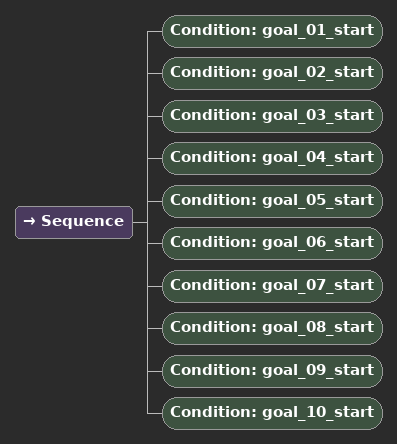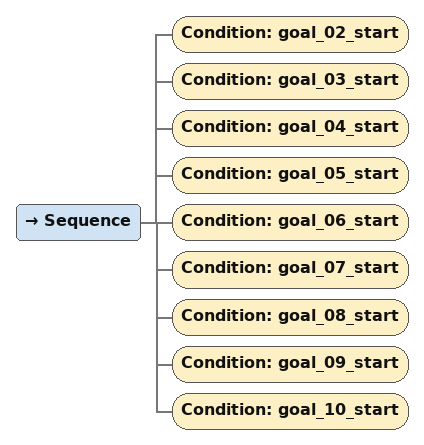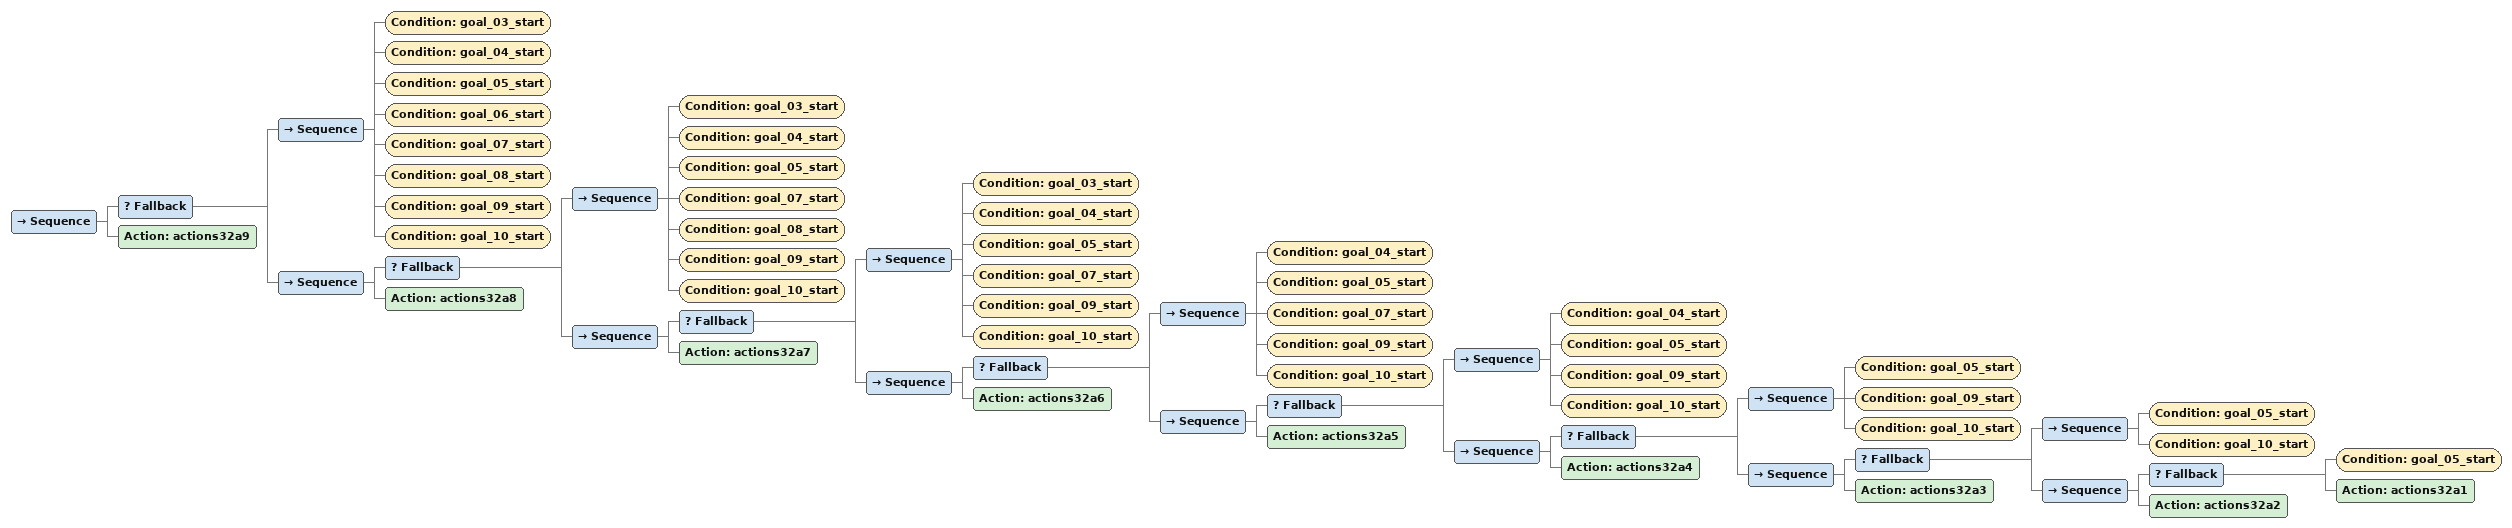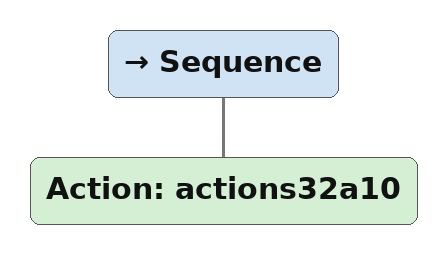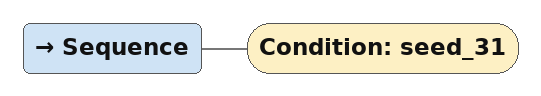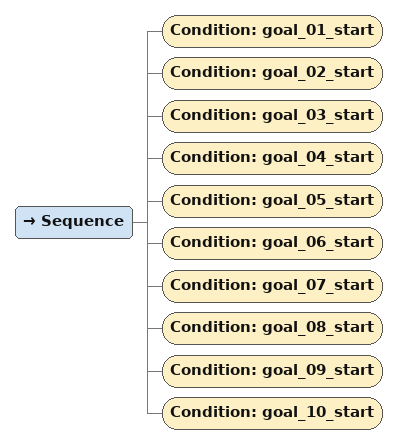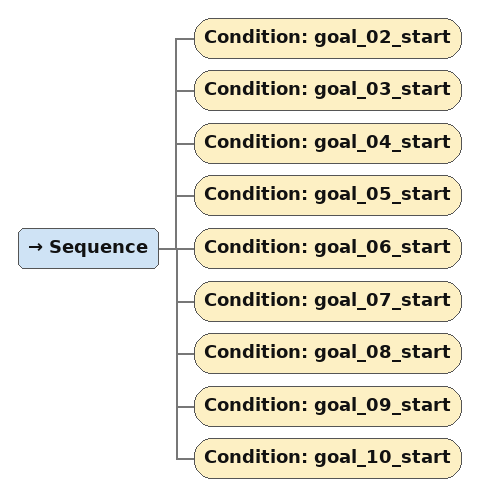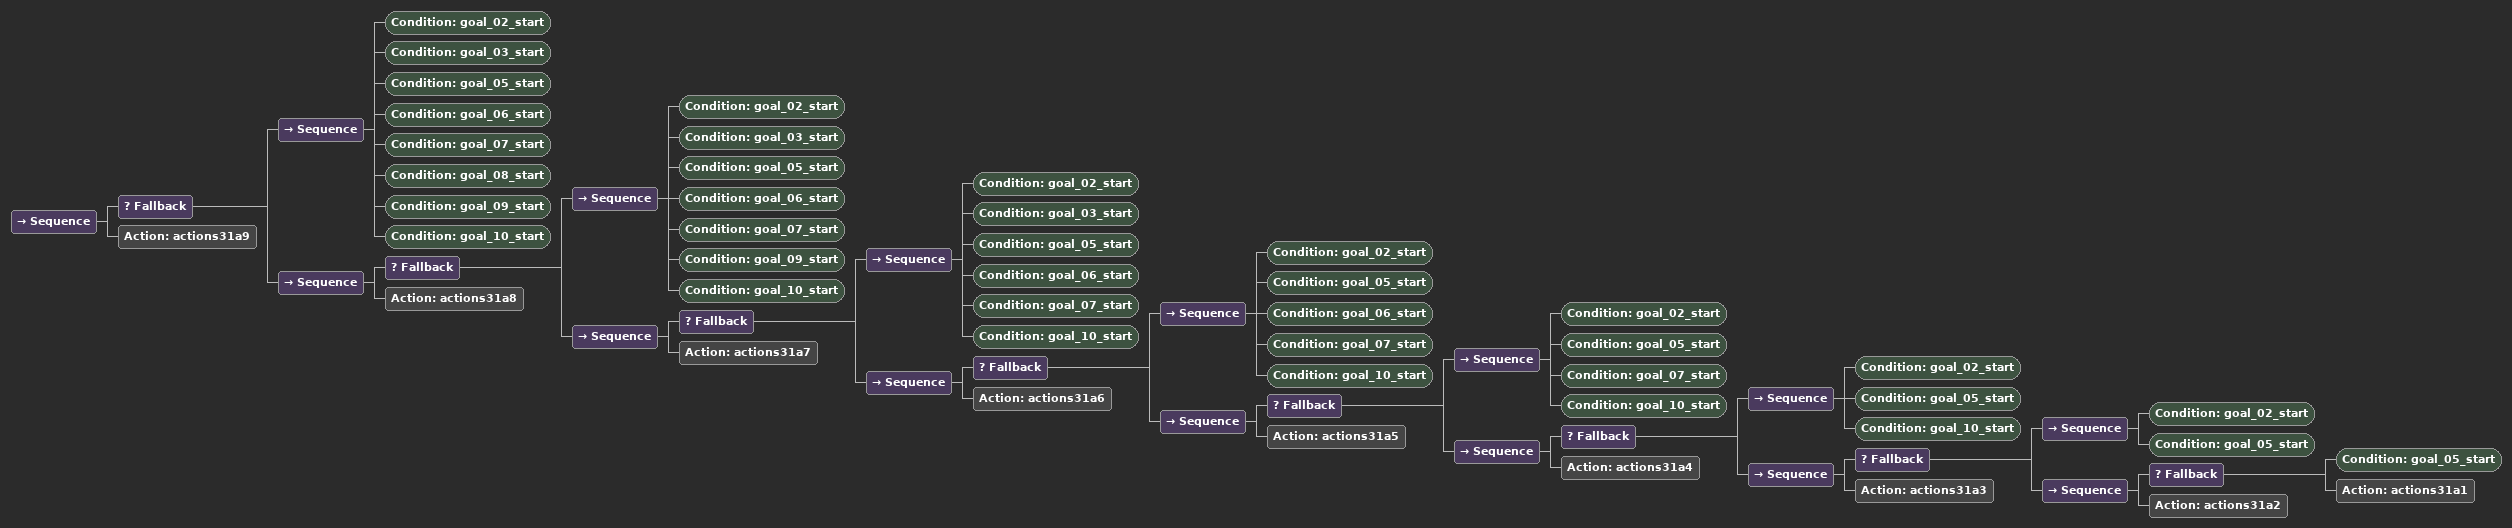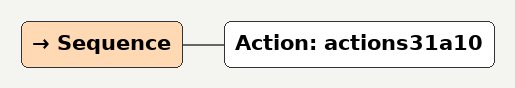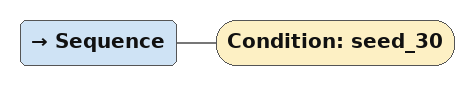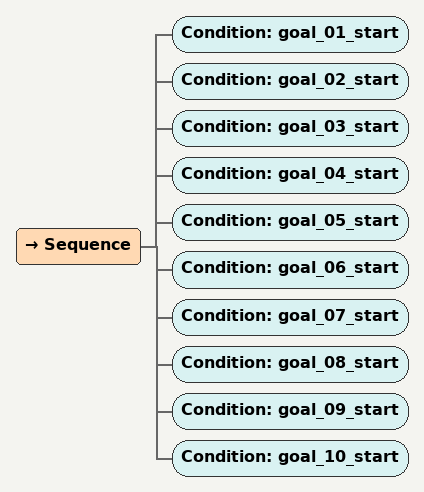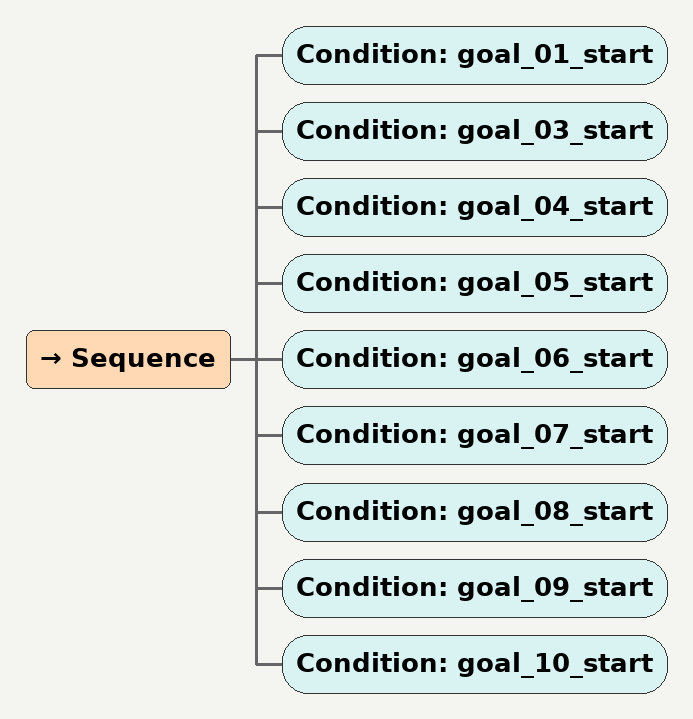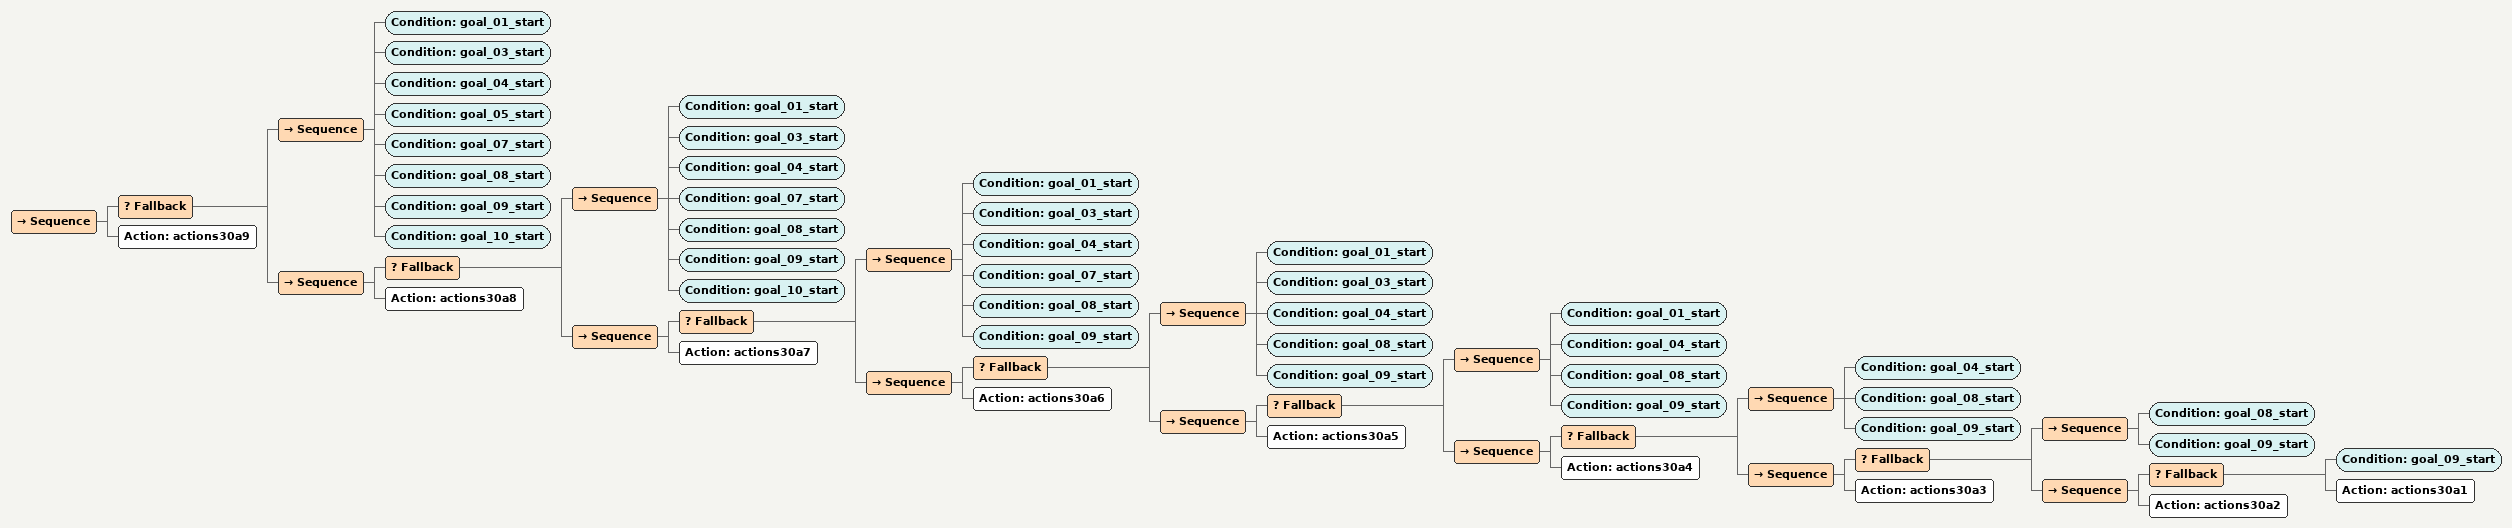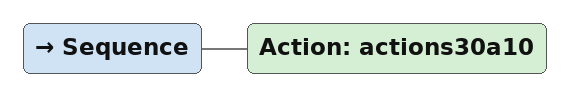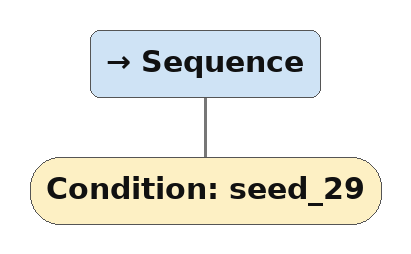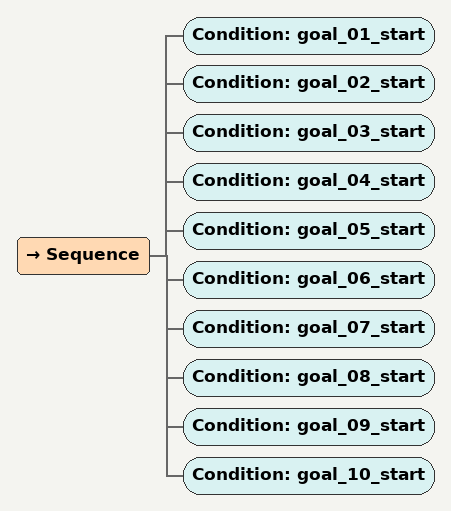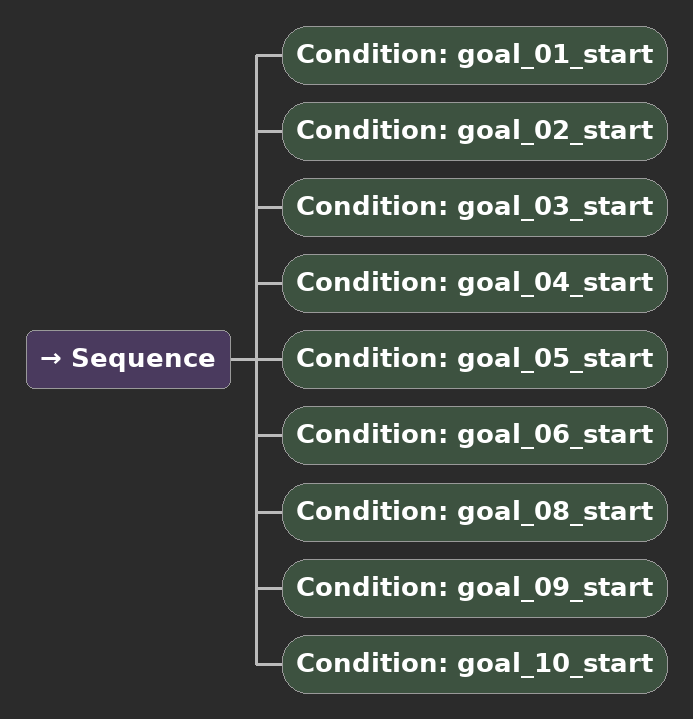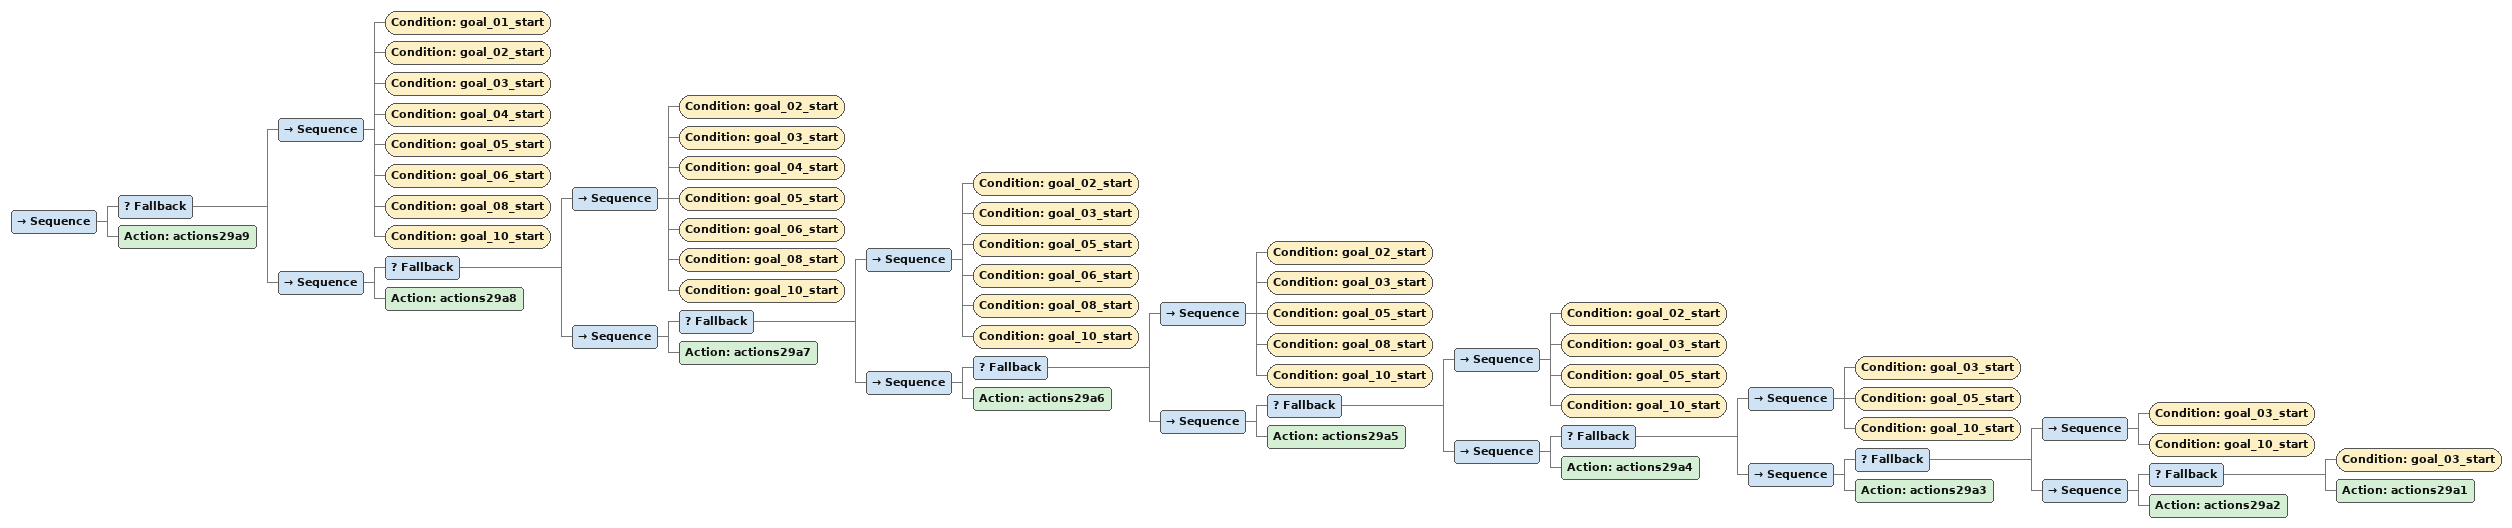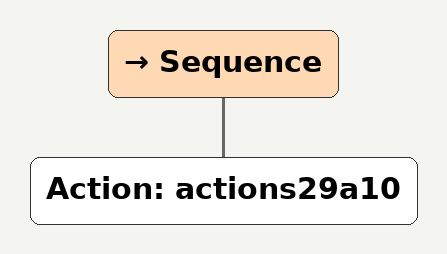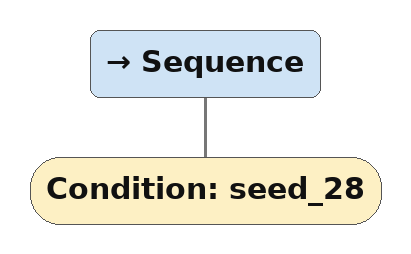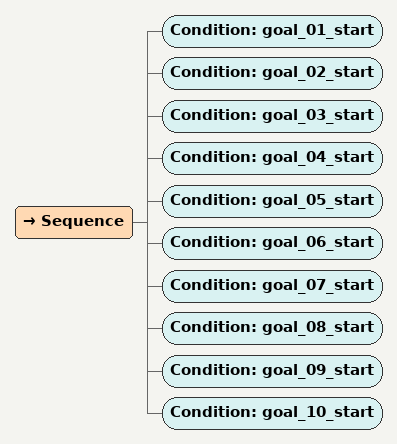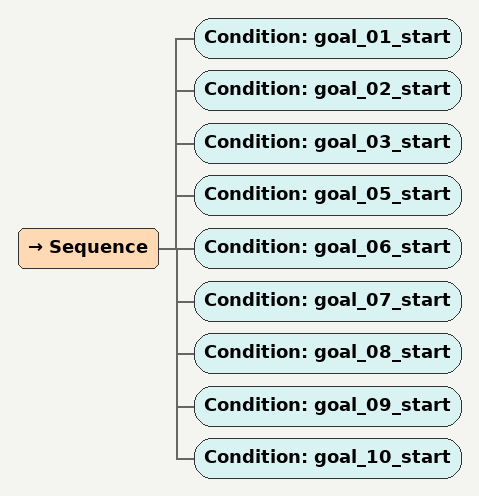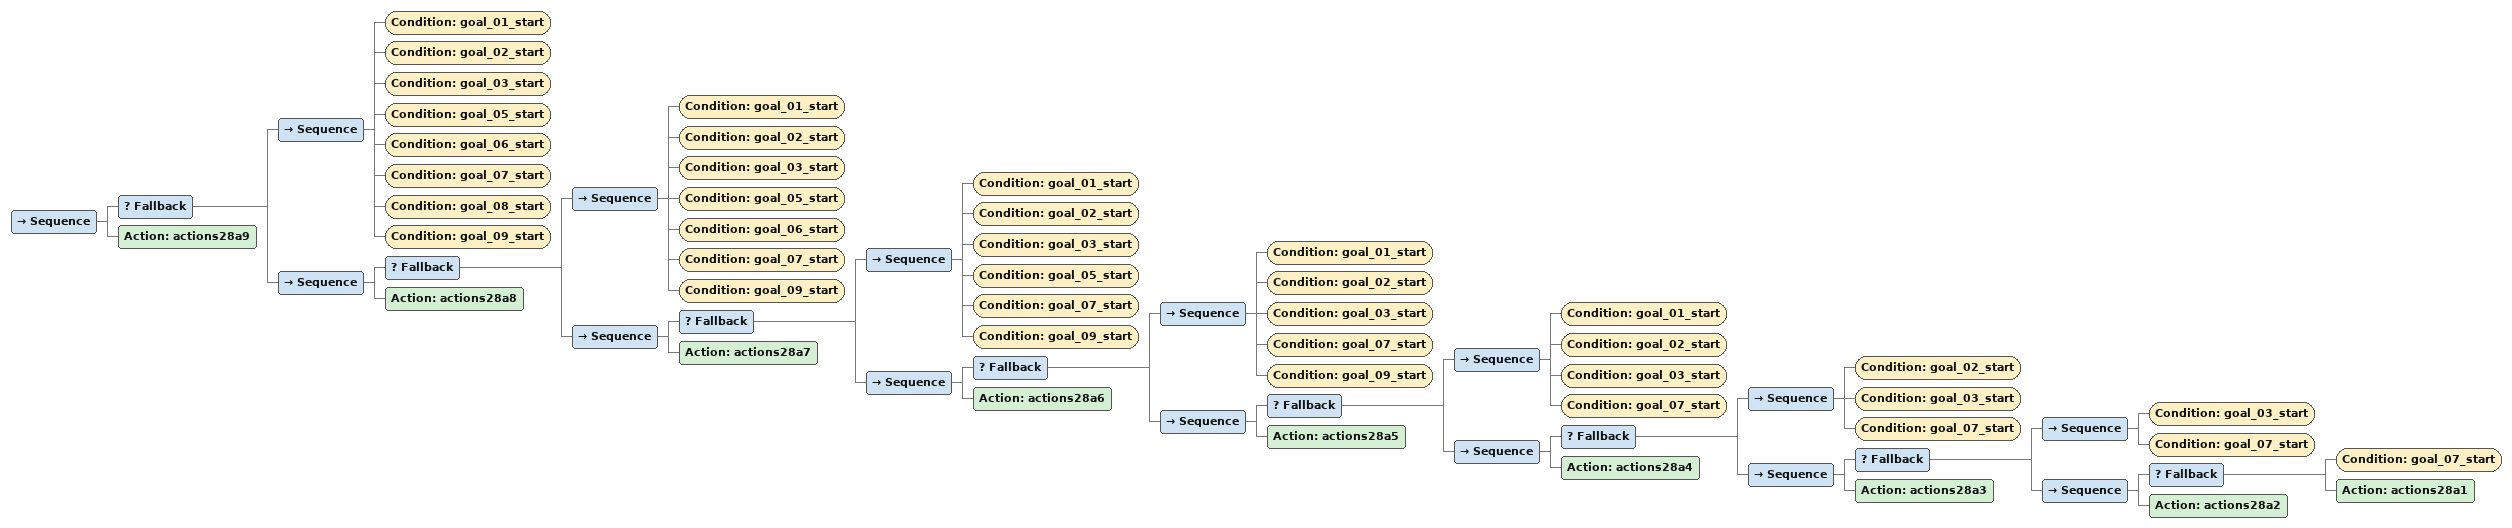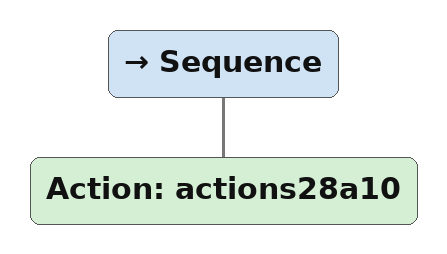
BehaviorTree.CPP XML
<Sequence><Condition ID="goal_01_start"/><Condition ID="goal_02_start"/><Condition ID="goal_03_start"/><Condition ID="goal_04_start"/><Condition ID="goal_05_start"/><Condition ID="goal_06_start"/><Condition ID="goal_07_start"/><Condition ID="goal_08_start"/><Condition ID="goal_09_start"/><Condition ID="goal_10_start"/></Sequence>

<Sequence><Condition ID="goal_02_start"/><Condition ID="goal_03_start"/><Condition ID="goal_04_start"/><Condition ID="goal_05_start"/><Condition ID="goal_06_start"/><Condition ID="goal_07_start"/><Condition ID="goal_08_start"/><Condition ID="goal_09_start"/><Condition ID="goal_10_start"/></Sequence>

<Sequence><Fallback><Sequence><Condition ID="goal_03_start"/><Condition ID="goal_04_start"/><Condition ID="goal_05_start"/><Condition ID="goal_06_start"/><Condition ID="goal_07_start"/><Condition ID="goal_08_start"/><Condition ID="goal_09_start"/><Condition ID="goal_10_start"/></Sequence><Sequence><Fallback><Sequence><Condition ID="goal_03_start"/><Condition ID="goal_04_start"/><Condition ID="goal_05_start"/><Condition ID="goal_07_start"/><Condition ID="goal_08_start"/><Condition ID="goal_09_start"/><Condition ID="goal_10_start"/></Sequence><Sequence><Fallback><Sequence><Condition ID="goal_03_start"/><Condition ID="goal_04_start"/><Condition ID="goal_05_start"/><Condition ID="goal_07_start"/><Condition ID="goal_09_start"/><Condition ID="goal_10_start"/></Sequence><Sequence><Fallback><Sequence><Condition ID="goal_04_start"/><Condition ID="goal_05_start"/><Condition ID="goal_07_start"/><Condition ID="goal_09_start"/><Condition ID="goal_10_start"/></Sequence><Sequence><Fallback><Sequence><Condition ID="goal_04_start"/><Condition ID="goal_05_start"/><Condition ID="goal_09_start"/><Condition ID="goal_10_start"/></Sequence><Sequence><Fallback><Sequence><Condition ID="goal_05_start"/><Condition ID="goal_09_start"/><Condition ID="goal_10_start"/></Sequence><Sequence><Fallback><Sequence><Condition ID="goal_05_start"/><Condition ID="goal_10_start"/></Sequence><Sequence><Fallback><Condition ID="goal_05_start"/><Action ID="actions32a1"/></Fallback><Action ID="actions32a2"/></Sequence></Fallback><Action ID="actions32a3"/></Sequence></Fallback><Action ID="actions32a4"/></Sequence></Fallback><Action ID="actions32a5"/></Sequence></Fallback><Action ID="actions32a6"/></Sequence></Fallback><Action ID="actions32a7"/></Sequence></Fallback><Action ID="actions32a8"/></Sequence></Fallback><Action ID="actions32a9"/></Sequence>

<Sequence><Action ID="actions32a10"/></Sequence>

<Sequence><Condition ID="seed_31"/></Sequence>

<Sequence><Condition ID="goal_01_start"/><Condition ID="goal_02_start"/><Condition ID="goal_03_start"/><Condition ID="goal_04_start"/><Condition ID="goal_05_start"/><Condition ID="goal_06_start"/><Condition ID="goal_07_start"/><Condition ID="goal_08_start"/><Condition ID="goal_09_start"/><Condition ID="goal_10_start"/></Sequence>

<Sequence><Condition ID="goal_02_start"/><Condition ID="goal_03_start"/><Condition ID="goal_04_start"/><Condition ID="goal_05_start"/><Condition ID="goal_06_start"/><Condition ID="goal_07_start"/><Condition ID="goal_08_start"/><Condition ID="goal_09_start"/><Condition ID="goal_10_start"/></Sequence>

<Sequence><Fallback><Sequence><Condition ID="goal_02_start"/><Condition ID="goal_03_start"/><Condition ID="goal_05_start"/><Condition ID="goal_06_start"/><Condition ID="goal_07_start"/><Condition ID="goal_08_start"/><Condition ID="goal_09_start"/><Condition ID="goal_10_start"/></Sequence><Sequence><Fallback><Sequence><Condition ID="goal_02_start"/><Condition ID="goal_03_start"/><Condition ID="goal_05_start"/><Condition ID="goal_06_start"/><Condition ID="goal_07_start"/><Condition ID="goal_09_start"/><Condition ID="goal_10_start"/></Sequence><Sequence><Fallback><Sequence><Condition ID="goal_02_start"/><Condition ID="goal_03_start"/><Condition ID="goal_05_start"/><Condition ID="goal_06_start"/><Condition ID="goal_07_start"/><Condition ID="goal_10_start"/></Sequence><Sequence><Fallback><Sequence><Condition ID="goal_02_start"/><Condition ID="goal_05_start"/><Condition ID="goal_06_start"/><Condition ID="goal_07_start"/><Condition ID="goal_10_start"/></Sequence><Sequence><Fallback><Sequence><Condition ID="goal_02_start"/><Condition ID="goal_05_start"/><Condition ID="goal_07_start"/><Condition ID="goal_10_start"/></Sequence><Sequence><Fallback><Sequence><Condition ID="goal_02_start"/><Condition ID="goal_05_start"/><Condition ID="goal_10_start"/></Sequence><Sequence><Fallback><Sequence><Condition ID="goal_02_start"/><Condition ID="goal_05_start"/></Sequence><Sequence><Fallback><Condition ID="goal_05_start"/><Action ID="actions31a1"/></Fallback><Action ID="actions31a2"/></Sequence></Fallback><Action ID="actions31a3"/></Sequence></Fallback><Action ID="actions31a4"/></Sequence></Fallback><Action ID="actions31a5"/></Sequence></Fallback><Action ID="actions31a6"/></Sequence></Fallback><Action ID="actions31a7"/></Sequence></Fallback><Action ID="actions31a8"/></Sequence></Fallback><Action ID="actions31a9"/></Sequence>

<Sequence><Action ID="actions31a10"/></Sequence>

<Sequence><Condition ID="seed_30"/></Sequence>

<Sequence><Condition ID="goal_01_start"/><Condition ID="goal_02_start"/><Condition ID="goal_03_start"/><Condition ID="goal_04_start"/><Condition ID="goal_05_start"/><Condition ID="goal_06_start"/><Condition ID="goal_07_start"/><Condition ID="goal_08_start"/><Condition ID="goal_09_start"/><Condition ID="goal_10_start"/></Sequence>

<Sequence><Condition ID="goal_01_start"/><Condition ID="goal_03_start"/><Condition ID="goal_04_start"/><Condition ID="goal_05_start"/><Condition ID="goal_06_start"/><Condition ID="goal_07_start"/><Condition ID="goal_08_start"/><Condition ID="goal_09_start"/><Condition ID="goal_10_start"/></Sequence>

<Sequence><Fallback><Sequence><Condition ID="goal_01_start"/><Condition ID="goal_03_start"/><Condition ID="goal_04_start"/><Condition ID="goal_05_start"/><Condition ID="goal_07_start"/><Condition ID="goal_08_start"/><Condition ID="goal_09_start"/><Condition ID="goal_10_start"/></Sequence><Sequence><Fallback><Sequence><Condition ID="goal_01_start"/><Condition ID="goal_03_start"/><Condition ID="goal_04_start"/><Condition ID="goal_07_start"/><Condition ID="goal_08_start"/><Condition ID="goal_09_start"/><Condition ID="goal_10_start"/></Sequence><Sequence><Fallback><Sequence><Condition ID="goal_01_start"/><Condition ID="goal_03_start"/><Condition ID="goal_04_start"/><Condition ID="goal_07_start"/><Condition ID="goal_08_start"/><Condition ID="goal_09_start"/></Sequence><Sequence><Fallback><Sequence><Condition ID="goal_01_start"/><Condition ID="goal_03_start"/><Condition ID="goal_04_start"/><Condition ID="goal_08_start"/><Condition ID="goal_09_start"/></Sequence><Sequence><Fallback><Sequence><Condition ID="goal_01_start"/><Condition ID="goal_04_start"/><Condition ID="goal_08_start"/><Condition ID="goal_09_start"/></Sequence><Sequence><Fallback><Sequence><Condition ID="goal_04_start"/><Condition ID="goal_08_start"/><Condition ID="goal_09_start"/></Sequence><Sequence><Fallback><Sequence><Condition ID="goal_08_start"/><Condition ID="goal_09_start"/></Sequence><Sequence><Fallback><Condition ID="goal_09_start"/><Action ID="actions30a1"/></Fallback><Action ID="actions30a2"/></Sequence></Fallback><Action ID="actions30a3"/></Sequence></Fallback><Action ID="actions30a4"/></Sequence></Fallback><Action ID="actions30a5"/></Sequence></Fallback><Action ID="actions30a6"/></Sequence></Fallback><Action ID="actions30a7"/></Sequence></Fallback><Action ID="actions30a8"/></Sequence></Fallback><Action ID="actions30a9"/></Sequence>

<Sequence><Action ID="actions30a10"/></Sequence>

<Sequence><Condition ID="seed_29"/></Sequence>

<Sequence><Condition ID="goal_01_start"/><Condition ID="goal_02_start"/><Condition ID="goal_03_start"/><Condition ID="goal_04_start"/><Condition ID="goal_05_start"/><Condition ID="goal_06_start"/><Condition ID="goal_07_start"/><Condition ID="goal_08_start"/><Condition ID="goal_09_start"/><Condition ID="goal_10_start"/></Sequence>

<Sequence><Condition ID="goal_01_start"/><Condition ID="goal_02_start"/><Condition ID="goal_03_start"/><Condition ID="goal_04_start"/><Condition ID="goal_05_start"/><Condition ID="goal_06_start"/><Condition ID="goal_08_start"/><Condition ID="goal_09_start"/><Condition ID="goal_10_start"/></Sequence>

<Sequence><Fallback><Sequence><Condition ID="goal_01_start"/><Condition ID="goal_02_start"/><Condition ID="goal_03_start"/><Condition ID="goal_04_start"/><Condition ID="goal_05_start"/><Condition ID="goal_06_start"/><Condition ID="goal_08_start"/><Condition ID="goal_10_start"/></Sequence><Sequence><Fallback><Sequence><Condition ID="goal_02_start"/><Condition ID="goal_03_start"/><Condition ID="goal_04_start"/><Condition ID="goal_05_start"/><Condition ID="goal_06_start"/><Condition ID="goal_08_start"/><Condition ID="goal_10_start"/></Sequence><Sequence><Fallback><Sequence><Condition ID="goal_02_start"/><Condition ID="goal_03_start"/><Condition ID="goal_05_start"/><Condition ID="goal_06_start"/><Condition ID="goal_08_start"/><Condition ID="goal_10_start"/></Sequence><Sequence><Fallback><Sequence><Condition ID="goal_02_start"/><Condition ID="goal_03_start"/><Condition ID="goal_05_start"/><Condition ID="goal_08_start"/><Condition ID="goal_10_start"/></Sequence><Sequence><Fallback><Sequence><Condition ID="goal_02_start"/><Condition ID="goal_03_start"/><Condition ID="goal_05_start"/><Condition ID="goal_10_start"/></Sequence><Sequence><Fallback><Sequence><Condition ID="goal_03_start"/><Condition ID="goal_05_start"/><Condition ID="goal_10_start"/></Sequence><Sequence><Fallback><Sequence><Condition ID="goal_03_start"/><Condition ID="goal_10_start"/></Sequence><Sequence><Fallback><Condition ID="goal_03_start"/><Action ID="actions29a1"/></Fallback><Action ID="actions29a2"/></Sequence></Fallback><Action ID="actions29a3"/></Sequence></Fallback><Action ID="actions29a4"/></Sequence></Fallback><Action ID="actions29a5"/></Sequence></Fallback><Action ID="actions29a6"/></Sequence></Fallback><Action ID="actions29a7"/></Sequence></Fallback><Action ID="actions29a8"/></Sequence></Fallback><Action ID="actions29a9"/></Sequence>

<Sequence><Action ID="actions29a10"/></Sequence>

<Sequence><Condition ID="seed_28"/></Sequence>

<Sequence><Condition ID="goal_01_start"/><Condition ID="goal_02_start"/><Condition ID="goal_03_start"/><Condition ID="goal_04_start"/><Condition ID="goal_05_start"/><Condition ID="goal_06_start"/><Condition ID="goal_07_start"/><Condition ID="goal_08_start"/><Condition ID="goal_09_start"/><Condition ID="goal_10_start"/></Sequence>

<Sequence><Condition ID="goal_01_start"/><Condition ID="goal_02_start"/><Condition ID="goal_03_start"/><Condition ID="goal_05_start"/><Condition ID="goal_06_start"/><Condition ID="goal_07_start"/><Condition ID="goal_08_start"/><Condition ID="goal_09_start"/><Condition ID="goal_10_start"/></Sequence>

<Sequence><Fallback><Sequence><Condition ID="goal_01_start"/><Condition ID="goal_02_start"/><Condition ID="goal_03_start"/><Condition ID="goal_05_start"/><Condition ID="goal_06_start"/><Condition ID="goal_07_start"/><Condition ID="goal_08_start"/><Condition ID="goal_09_start"/></Sequence><Sequence><Fallback><Sequence><Condition ID="goal_01_start"/><Condition ID="goal_02_start"/><Condition ID="goal_03_start"/><Condition ID="goal_05_start"/><Condition ID="goal_06_start"/><Condition ID="goal_07_start"/><Condition ID="goal_09_start"/></Sequence><Sequence><Fallback><Sequence><Condition ID="goal_01_start"/><Condition ID="goal_02_start"/><Condition ID="goal_03_start"/><Condition ID="goal_05_start"/><Condition ID="goal_07_start"/><Condition ID="goal_09_start"/></Sequence><Sequence><Fallback><Sequence><Condition ID="goal_01_start"/><Condition ID="goal_02_start"/><Condition ID="goal_03_start"/><Condition ID="goal_07_start"/><Condition ID="goal_09_start"/></Sequence><Sequence><Fallback><Sequence><Condition ID="goal_01_start"/><Condition ID="goal_02_start"/><Condition ID="goal_03_start"/><Condition ID="goal_07_start"/></Sequence><Sequence><Fallback><Sequence><Condition ID="goal_02_start"/><Condition ID="goal_03_start"/><Condition ID="goal_07_start"/></Sequence><Sequence><Fallback><Sequence><Condition ID="goal_03_start"/><Condition ID="goal_07_start"/></Sequence><Sequence><Fallback><Condition ID="goal_07_start"/><Action ID="actions28a1"/></Fallback><Action ID="actions28a2"/></Sequence></Fallback><Action ID="actions28a3"/></Sequence></Fallback><Action ID="actions28a4"/></Sequence></Fallback><Action ID="actions28a5"/></Sequence></Fallback><Action ID="actions28a6"/></Sequence></Fallback><Action ID="actions28a7"/></Sequence></Fallback><Action ID="actions28a8"/></Sequence></Fallback><Action ID="actions28a9"/></Sequence>

<Sequence><Action ID="actions28a10"/></Sequence>
